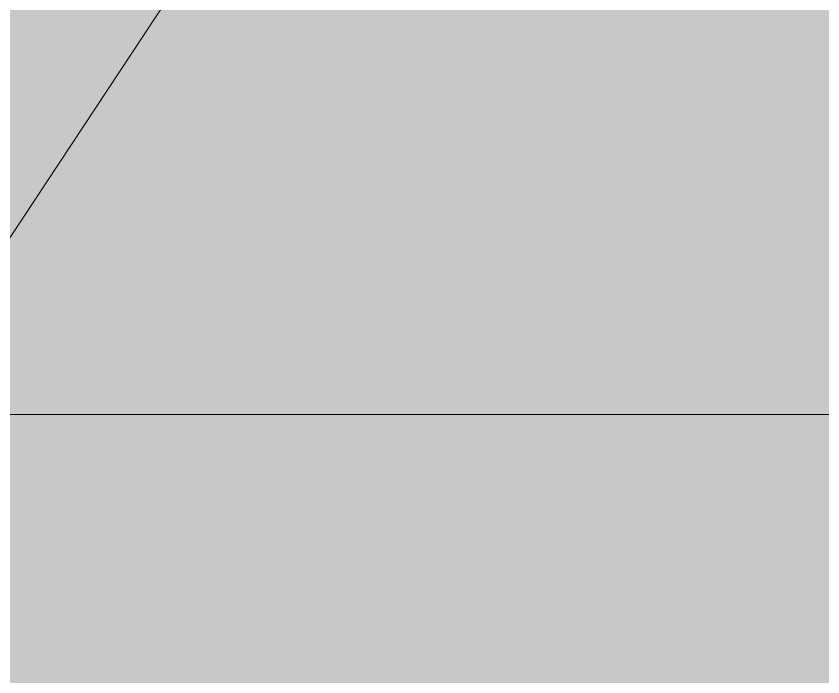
# Model space of a CAD drawing. Header units: millimetres. Extents: x 855 to 55508, y -2517 to 10900.
# Drawn here: x 28556.7 to 28798.1, y 251.4 to 449.2 of the extents above; entities that cross this region are included whole.
import ezdxf

# ---------------------------------------------------------------- set-up
doc = ezdxf.new("R2010")
doc.units = ezdxf.units.MM
doc.layers.add('I-FURN-2', color=7, linetype='Continuous', lineweight=9, true_color=0x929daf)
doc.layers.add('I-FURN-6', color=7, linetype='Continuous', lineweight=9, true_color=0xc0c0c0)
doc.layers.add('I-FURN-5', color=7, linetype='Continuous', lineweight=9, true_color=0x677d9f, transparency=0.7)
doc.layers.add('I-WALL', color=7, linetype='Continuous', lineweight=9)

# ---------------------------------------------------------------- blocks, each defined once
blk = doc.blocks.new('Bed - Small Sizes - 1_118-25585773-Развертка 1_68-2')
at = {"layer": 'I-FURN-5'}
h = blk.add_hatch(color=256, dxfattribs=at)
h.paths.add_polyline_path([(-9081.61, 330), (-8917.63, 330), (-8917.63, 600), (-9176.32, 600), (-9176.32, 348.53), (-9170.88, 330), (-9121.23, 330)])
h.paths.add_polyline_path([(-8490.23, 330), (-8397.66, 330), (-8219.29, 600), (-8517.63, 600), (-8517.63, 330)])
h.paths.add_polyline_path([(-8897.63, 330), (-8737.63, 330), (-8737.63, 600), (-8897.63, 600), (-8897.63, 482.73)])
h.paths.add_polyline_path([(-8717.63, 330), (-8537.63, 330), (-8537.63, 600), (-8717.63, 600), (-8717.63, 482.73)])
for points in [[(-8397.66, 330), (-7706.32, 330), (-7706.32, 600), (-8219.29, 600), (-8296.76, 482.73)], [(-7777.53, 80), (-7706.32, 80), (-7706.32, 330), (-8397.66, 330), (-8562.81, 80), (-7782.3, 80)]]:
    blk.add_hatch(color=256, dxfattribs=at).paths.add_polyline_path(points)
at = {"layer": 'I-FURN-2'}
for p, q in [((-7706.32, 330), (-9176.32, 330)), ((-9176.32, 330), (-7706.32, 330))]:
    blk.add_line(p, q, dxfattribs=at)
at = {"layer": 'I-FURN-6'}
for p, q in [((-9176.32, 330), (-7706.32, 330)), ((-7706.32, 330), (-9176.32, 330))]:
    blk.add_line(p, q, dxfattribs=at)

msp = doc.modelspace()

# ---------------------------------------------------------------- linework, layer by layer
at = {"layer": 'I-WALL'}
msp.add_line((28733.84, 653.9), (28334.89, 50), dxfattribs=at)

# ---------------------------------------------------------------- block references
at = {"layer": 'I-FURN-2'}
msp.add_blockref('Bed - Small Sizes - 1_118-25585773-Развертка 1_68-2', (36917.52, 0), dxfattribs=at)

doc.saveas('drawing.dxf')
